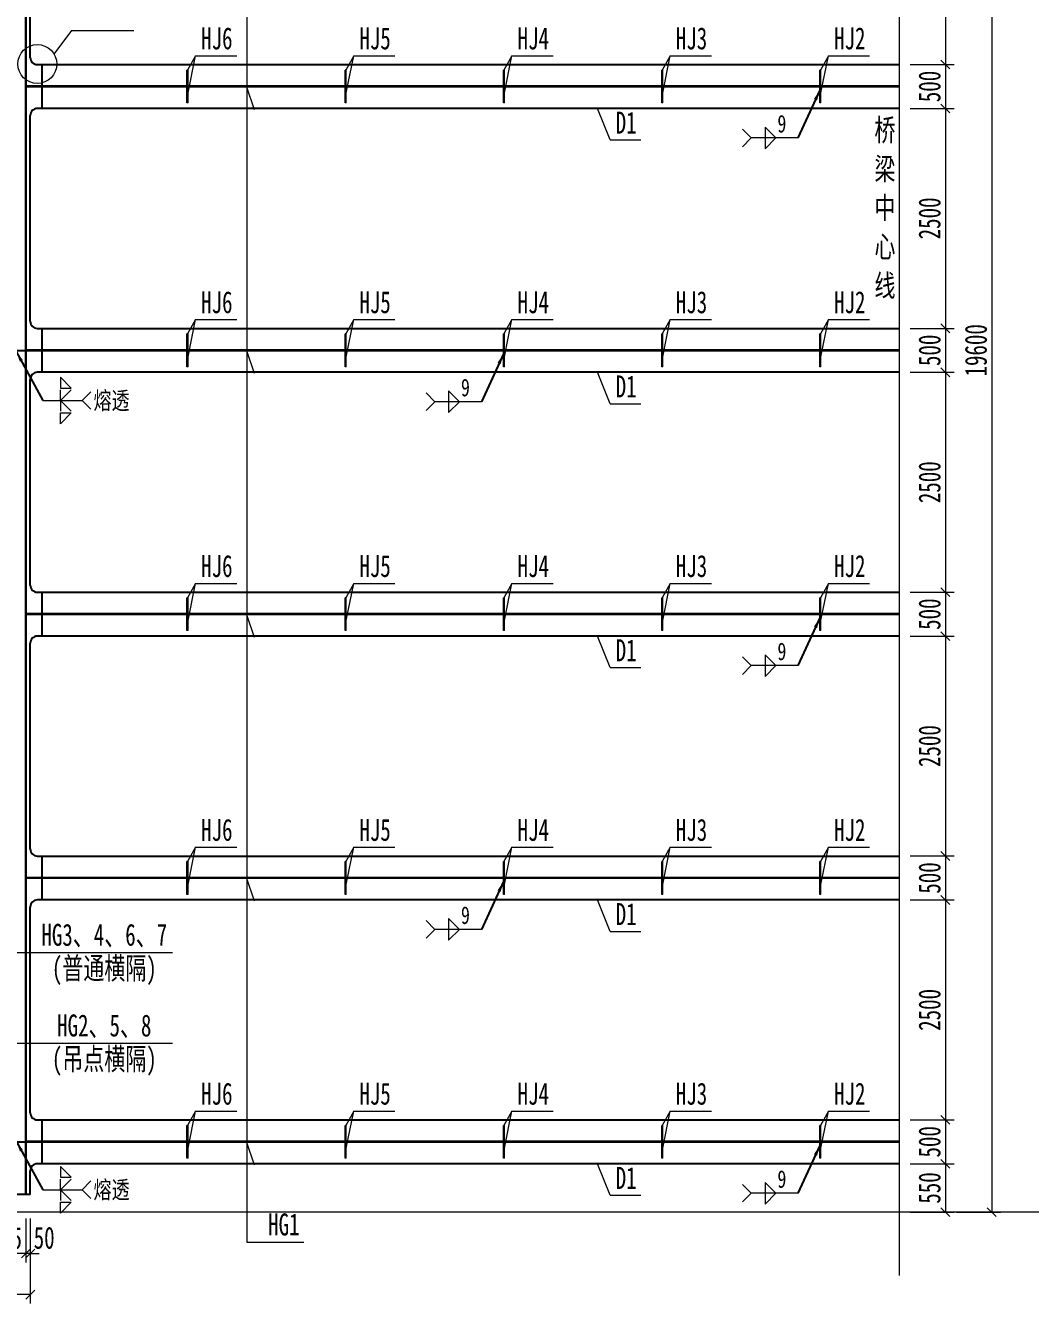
# Model space of a CAD drawing. Header units: millimetres. Extents: x 44597 to 300567, y -113054 to 73044.
# Drawn here: x 227461 to 238893, y -86556 to -72025 of the extents above; entities that cross this region are included whole.
import ezdxf
from ezdxf.enums import TextEntityAlignment as Align

# ---------------------------------------------------------------- set-up
doc = ezdxf.new("R2010")
doc.units = ezdxf.units.MM
doc.linetypes.add('CENTER2', pattern=[28.575, 19.05, -3.175, 3.175, -3.175])
doc.layers.get('Defpoints').update_dxf_attribs({"color": 8})
for name, color, linetype, lineweight in [('Dim', 4, 'Continuous', 15), ('中心线', 2, 'CENTER2', 15), ('文字', 7, 'Continuous', 15), ('细实线', 4, 'Continuous', 15), ('钢板粗线', 1, 'Continuous', 25)]:
    doc.layers.add(name, color=color, linetype=linetype, lineweight=lineweight)
doc.layers.add('Text', color=4, linetype='Continuous')
doc.styles.add('111', font='', dxfattribs={"width": 0.7})
doc.styles.add('BM_Dim', font='', dxfattribs={"width": 0.85})
doc.styles.add('SMEDI', font='', dxfattribs={"width": 0.75})
doc.styles.get("Standard").update_dxf_attribs({"font": ''})
doc.styles.get('111').set_extended_font_data('仿宋_GB2312')
doc.styles.get('BM_Dim').set_extended_font_data('仿宋_GB2312')
doc.styles.get('SMEDI').set_extended_font_data('仿宋_GB2312')
doc.styles.get('Standard').set_extended_font_data('仿宋_GB2312')
doc.dimstyles.new('200', dxfattribs={"dimscale": 0, "dimtxt": 2.5, "dimasz": 1, "dimexe": 1, "dimexo": 1, "dimgap": 0.6, "dimtad": 1, "dimdec": 0, "dimdsep": 46, "dimtxsty": '111', "dimblk": 'OBLIQUE', "dimcen": 0, "dimclrd": 4, "dimclre": 4, "dimclrt": 4, "dimadec": 1, "dimazin": 2, "dimtfac": 1, "dimtdec": 0, "dimtix": 1, "dimtmove": 2, "dimatfit": 3, "dimfxl": 4, "dimfxlon": 1, "dimtolj": 1, "dimlwd": -1, "dimlwe": -1, "dimarcsym": 0})
doc.dimstyles.new('MSteel_1.0_1.0', dxfattribs={"dimtxt": 3, "dimasz": 1.2, "dimexe": 1, "dimexo": 1, "dimgap": 1, "dimtad": 3, "dimtoh": 1, "dimdec": 0, "dimzin": 0, "dimdsep": 46, "dimtxsty": 'Standard', "dimblk": 'ARCHTICK', "dimcen": 0.09, "dimclrd": 3, "dimclre": 3, "dimadec": 0, "dimazin": 0, "dimtfac": 1, "dimtdec": 4, "dimtofl": 0, "dimtmove": 0, "dimatfit": 3, "dimfxl": 1, "dimtolj": 1, "dimtzin": 0, "dimarcsym": 0})

# ---------------------------------------------------------------- blocks, each defined once
blk = doc.blocks.new('_Oblique')
at = {"color": 0, "linetype": 'ByBlock', "lineweight": -2}
blk.add_line((-0.5, -0.5), (0.5, 0.5), dxfattribs=at)
blk = doc.blocks.new('*D2749')
at = {"layer": 'Defpoints', "color": 0, "transparency": 16777216}
for p in [(237404, -69968), (237404, -72468), (237925, -72468)]:
    blk.add_point(p, dxfattribs=at)
at = {"layer": '细实线', "color": 4, "transparency": 16777216}
for p, q in [((237525, -69968), (238025, -69968)), ((237925, -69968), (237925, -72468)), ((237525, -72468), (238025, -72468))]:
    blk.add_line(p, q, dxfattribs=at)
at = {"layer": '细实线', "color": 4, "transparency": 16777216, "xscale": 99.99999999999999, "yscale": 99.99999999999999, "zscale": 99.99999999999999}
for p, rotation in [((237925, -69968), 90), ((237925, -72468), 270)]:
    blk.add_blockref('_Oblique', p, dxfattribs=dict(at, rotation=rotation))
at = {"layer": '细实线', "color": 4, "transparency": 16777216, "insert": (237746, -71218), "char_height": 250, "attachment_point": 5, "rotation": 90, "style": '111'}
blk.add_mtext('\\A1;2500', dxfattribs=at)
blk = doc.blocks.new('*D2750')
at = {"layer": 'Defpoints', "color": 0, "transparency": 16777216}
for p in [(237404, -72468), (237404, -72968), (237925, -72968)]:
    blk.add_point(p, dxfattribs=at)
at = {"layer": '细实线', "color": 4, "transparency": 16777216}
for p, q in [((237525, -72468), (238025, -72468)), ((237925, -72468), (237925, -72968)), ((237525, -72968), (238025, -72968))]:
    blk.add_line(p, q, dxfattribs=at)
at = {"layer": '细实线', "color": 4, "transparency": 16777216, "xscale": 99.99999999999999, "yscale": 99.99999999999999, "zscale": 99.99999999999999}
for p, rotation in [((237925, -72468), 90), ((237925, -72968), 270)]:
    blk.add_blockref('_Oblique', p, dxfattribs=dict(at, rotation=rotation))
at = {"layer": '细实线', "color": 4, "transparency": 16777216, "insert": (237746, -72718), "char_height": 250, "attachment_point": 5, "rotation": 90, "style": '111'}
blk.add_mtext('\\A1;500', dxfattribs=at)
blk = doc.blocks.new('*D2751')
at = {"layer": 'Defpoints', "color": 0, "transparency": 16777216}
for p in [(237404, -72968), (237404, -75468), (237925, -75468)]:
    blk.add_point(p, dxfattribs=at)
at = {"layer": '细实线', "color": 4, "transparency": 16777216}
for p, q in [((237525, -72968), (238025, -72968)), ((237925, -72968), (237925, -75468)), ((237525, -75468), (238025, -75468))]:
    blk.add_line(p, q, dxfattribs=at)
at = {"layer": '细实线', "color": 4, "transparency": 16777216, "xscale": 99.99999999999999, "yscale": 99.99999999999999, "zscale": 99.99999999999999}
for p, rotation in [((237925, -72968), 90), ((237925, -75468), 270)]:
    blk.add_blockref('_Oblique', p, dxfattribs=dict(at, rotation=rotation))
at = {"layer": '细实线', "color": 4, "transparency": 16777216, "insert": (237746, -74218), "char_height": 250, "attachment_point": 5, "rotation": 90, "style": '111'}
blk.add_mtext('\\A1;2500', dxfattribs=at)
blk = doc.blocks.new('*D2752')
at = {"layer": 'Defpoints', "color": 0, "transparency": 16777216}
for p in [(237404, -75468), (237404, -75968), (237925, -75968)]:
    blk.add_point(p, dxfattribs=at)
at = {"layer": '细实线', "color": 4, "transparency": 16777216}
for p, q in [((237525, -75468), (238025, -75468)), ((237925, -75468), (237925, -75968)), ((237525, -75968), (238025, -75968))]:
    blk.add_line(p, q, dxfattribs=at)
at = {"layer": '细实线', "color": 4, "transparency": 16777216, "xscale": 99.99999999999999, "yscale": 99.99999999999999, "zscale": 99.99999999999999}
for p, rotation in [((237925, -75468), 90), ((237925, -75968), 270)]:
    blk.add_blockref('_Oblique', p, dxfattribs=dict(at, rotation=rotation))
at = {"layer": '细实线', "color": 4, "transparency": 16777216, "insert": (237746, -75718), "char_height": 250, "attachment_point": 5, "rotation": 90, "style": '111'}
blk.add_mtext('\\A1;500', dxfattribs=at)
blk = doc.blocks.new('*D2753')
at = {"layer": 'Defpoints', "color": 0, "transparency": 16777216}
for p in [(237404, -75968), (237404, -78468), (237925, -78468)]:
    blk.add_point(p, dxfattribs=at)
at = {"layer": '细实线', "color": 4, "transparency": 16777216}
for p, q in [((237525, -75968), (238025, -75968)), ((237925, -75968), (237925, -78468)), ((237525, -78468), (238025, -78468))]:
    blk.add_line(p, q, dxfattribs=at)
at = {"layer": '细实线', "color": 4, "transparency": 16777216, "xscale": 99.99999999999999, "yscale": 99.99999999999999, "zscale": 99.99999999999999}
for p, rotation in [((237925, -75968), 90), ((237925, -78468), 270)]:
    blk.add_blockref('_Oblique', p, dxfattribs=dict(at, rotation=rotation))
at = {"layer": '细实线', "color": 4, "transparency": 16777216, "insert": (237746, -77218), "char_height": 250, "attachment_point": 5, "rotation": 90, "style": '111'}
blk.add_mtext('\\A1;2500', dxfattribs=at)
blk = doc.blocks.new('*D2754')
at = {"layer": 'Defpoints', "color": 0, "transparency": 16777216}
for p in [(237404, -78468), (237404, -78968), (237925, -78968)]:
    blk.add_point(p, dxfattribs=at)
at = {"layer": '细实线', "color": 4, "transparency": 16777216}
for p, q in [((237525, -78468), (238025, -78468)), ((237925, -78468), (237925, -78968)), ((237525, -78968), (238025, -78968))]:
    blk.add_line(p, q, dxfattribs=at)
at = {"layer": '细实线', "color": 4, "transparency": 16777216, "xscale": 99.99999999999999, "yscale": 99.99999999999999, "zscale": 99.99999999999999}
for p, rotation in [((237925, -78468), 90), ((237925, -78968), 270)]:
    blk.add_blockref('_Oblique', p, dxfattribs=dict(at, rotation=rotation))
at = {"layer": '细实线', "color": 4, "transparency": 16777216, "insert": (237746, -78718), "char_height": 250, "attachment_point": 5, "rotation": 90, "style": '111'}
blk.add_mtext('\\A1;500', dxfattribs=at)
blk = doc.blocks.new('*D2755')
at = {"layer": 'Defpoints', "color": 0, "transparency": 16777216}
for p in [(237404, -78968), (237404, -81468), (237925, -81468)]:
    blk.add_point(p, dxfattribs=at)
at = {"layer": '细实线', "color": 4, "transparency": 16777216}
for p, q in [((237525, -78968), (238025, -78968)), ((237925, -78968), (237925, -81468)), ((237525, -81468), (238025, -81468))]:
    blk.add_line(p, q, dxfattribs=at)
at = {"layer": '细实线', "color": 4, "transparency": 16777216, "xscale": 99.99999999999999, "yscale": 99.99999999999999, "zscale": 99.99999999999999}
for p, rotation in [((237925, -78968), 90), ((237925, -81468), 270)]:
    blk.add_blockref('_Oblique', p, dxfattribs=dict(at, rotation=rotation))
at = {"layer": '细实线', "color": 4, "transparency": 16777216, "insert": (237746, -80218), "char_height": 250, "attachment_point": 5, "rotation": 90, "style": '111'}
blk.add_mtext('\\A1;2500', dxfattribs=at)
blk = doc.blocks.new('*D2756')
at = {"layer": 'Defpoints', "color": 0, "transparency": 16777216}
for p in [(237404, -81468), (237404, -81968), (237925, -81968)]:
    blk.add_point(p, dxfattribs=at)
at = {"layer": '细实线', "color": 4, "transparency": 16777216}
for p, q in [((237525, -81468), (238025, -81468)), ((237925, -81468), (237925, -81968)), ((237525, -81968), (238025, -81968))]:
    blk.add_line(p, q, dxfattribs=at)
at = {"layer": '细实线', "color": 4, "transparency": 16777216, "xscale": 99.99999999999999, "yscale": 99.99999999999999, "zscale": 99.99999999999999}
for p, rotation in [((237925, -81468), 90), ((237925, -81968), 270)]:
    blk.add_blockref('_Oblique', p, dxfattribs=dict(at, rotation=rotation))
at = {"layer": '细实线', "color": 4, "transparency": 16777216, "insert": (237746, -81718), "char_height": 250, "attachment_point": 5, "rotation": 90, "style": '111'}
blk.add_mtext('\\A1;500', dxfattribs=at)
blk = doc.blocks.new('*D2757')
at = {"layer": 'Defpoints', "color": 0, "transparency": 16777216}
for p in [(237404, -81968), (237404, -84468), (237925, -84468)]:
    blk.add_point(p, dxfattribs=at)
at = {"layer": '细实线', "color": 4, "transparency": 16777216}
for p, q in [((237525, -81968), (238025, -81968)), ((237925, -81968), (237925, -84468)), ((237525, -84468), (238025, -84468))]:
    blk.add_line(p, q, dxfattribs=at)
at = {"layer": '细实线', "color": 4, "transparency": 16777216, "xscale": 99.99999999999999, "yscale": 99.99999999999999, "zscale": 99.99999999999999}
for p, rotation in [((237925, -81968), 90), ((237925, -84468), 270)]:
    blk.add_blockref('_Oblique', p, dxfattribs=dict(at, rotation=rotation))
at = {"layer": '细实线', "color": 4, "transparency": 16777216, "insert": (237746, -83218), "char_height": 250, "attachment_point": 5, "rotation": 90, "style": '111'}
blk.add_mtext('\\A1;2500', dxfattribs=at)
blk = doc.blocks.new('*D2758')
at = {"layer": 'Defpoints', "color": 0, "transparency": 16777216}
for p in [(237863, -65918), (237890, -85518), (238452, -85518)]:
    blk.add_point(p, dxfattribs=at)
at = {"layer": '细实线', "color": 4, "transparency": 16777216}
for p, q in [((238052, -65918), (238552, -65918)), ((238452, -65918), (238452, -85518)), ((238052, -85518), (238552, -85518))]:
    blk.add_line(p, q, dxfattribs=at)
at = {"layer": '细实线', "color": 4, "transparency": 16777216, "xscale": 99.99999999999999, "yscale": 99.99999999999999, "zscale": 99.99999999999999}
for p, rotation in [((238452, -65918), 90), ((238452, -85518), 270)]:
    blk.add_blockref('_Oblique', p, dxfattribs=dict(at, rotation=rotation))
at = {"layer": '细实线', "color": 4, "transparency": 16777216, "insert": (238273, -75718), "char_height": 250, "attachment_point": 5, "rotation": 90, "style": '111'}
blk.add_mtext('\\A1;19600', dxfattribs=at)
blk = doc.blocks.new('*D2761')
at = {"layer": 'Defpoints', "color": 0, "transparency": 16777216}
for p in [(237404, -84468), (237404, -84968), (237925, -84968)]:
    blk.add_point(p, dxfattribs=at)
at = {"layer": '细实线', "color": 4, "transparency": 16777216}
for p, q in [((237525, -84468), (238025, -84468)), ((237925, -84468), (237925, -84968)), ((237525, -84968), (238025, -84968))]:
    blk.add_line(p, q, dxfattribs=at)
at = {"layer": '细实线', "color": 4, "transparency": 16777216, "xscale": 99.99999999999999, "yscale": 99.99999999999999, "zscale": 99.99999999999999}
for p, rotation in [((237925, -84468), 90), ((237925, -84968), 270)]:
    blk.add_blockref('_Oblique', p, dxfattribs=dict(at, rotation=rotation))
at = {"layer": '细实线', "color": 4, "transparency": 16777216, "insert": (237746, -84718), "char_height": 250, "attachment_point": 5, "rotation": 90, "style": '111'}
blk.add_mtext('\\A1;500', dxfattribs=at)
blk = doc.blocks.new('*D2762')
at = {"layer": 'Defpoints', "color": 0, "transparency": 16777216}
for p in [(237404, -84968), (237404, -85518), (237925, -85518)]:
    blk.add_point(p, dxfattribs=at)
at = {"layer": '细实线', "color": 4, "transparency": 16777216}
for p, q in [((237525, -84968), (238025, -84968)), ((237925, -84968), (237925, -85518)), ((237525, -85518), (238025, -85518))]:
    blk.add_line(p, q, dxfattribs=at)
at = {"layer": '细实线', "color": 4, "transparency": 16777216, "xscale": 99.99999999999999, "yscale": 99.99999999999999, "zscale": 99.99999999999999}
for p, rotation in [((237925, -84968), 90), ((237925, -85518), 270)]:
    blk.add_blockref('_Oblique', p, dxfattribs=dict(at, rotation=rotation))
at = {"layer": '细实线', "color": 4, "transparency": 16777216, "insert": (237746, -85243), "char_height": 250, "attachment_point": 5, "rotation": 90, "style": '111'}
blk.add_mtext('\\A1;550', dxfattribs=at)
blk = doc.blocks.new('_ArchTick')
at = {"color": 0, "linetype": 'ByBlock', "const_width": 0.15}
blk.add_lwpolyline([(-0.5, -0.5), (0.5, 0.5)], dxfattribs=at)
blk = doc.blocks.new('全融透1')
at = {"layer": 'Dim'}
blk.add_line((0, 0), (4.48, 0), dxfattribs=at)
for points in [[(2, 2.65), (2, 1.41), (3.23, 1.41)], [(2, -2.65), (2, -1.41), (3.23, -1.41)]]:
    blk.add_lwpolyline(points, close=True, dxfattribs=at)
for points in [[(3.23, 1.21), (2, 0), (2, 1.21)], [(3.23, -1.21), (2, 0), (2, -1.21)], [(5.48, 1), (4.48, 0), (5.48, -1)]]:
    blk.add_lwpolyline(points, dxfattribs=at)
at = {"layer": 'Text', "style": 'SMEDI', "width": 0.75}
blk.add_text('熔透', height=2, dxfattribs=at).set_placement((5.77, 0), align=Align.MIDDLE_LEFT)
blk = doc.blocks.new('*D2763')
at = {"layer": 'Defpoints', "color": 0, "transparency": 16777216}
for p in [(227020, -85292), (227465, -85292), (227020, -85989)]:
    blk.add_point(p, dxfattribs=at)
at = {"layer": '细实线', "color": 4, "transparency": 16777216}
for p, q in [((227020, -85589), (227020, -86089)), ((227465, -85589), (227465, -86089)), ((227465, -85989), (227020, -85989))]:
    blk.add_line(p, q, dxfattribs=at)
at = {"layer": '细实线', "color": 4, "transparency": 16777216, "xscale": 99.99999999999999, "yscale": 99.99999999999999, "zscale": 99.99999999999999, "rotation": 180}
blk.add_blockref('_Oblique', (227020, -85989), dxfattribs=at)
at = {"layer": '细实线', "color": 4, "transparency": 16777216, "xscale": 99.99999999999999, "yscale": 99.99999999999999, "zscale": 99.99999999999999}
blk.add_blockref('_Oblique', (227465, -85989), dxfattribs=at)
at = {"layer": '细实线', "color": 4, "transparency": 16777216, "insert": (227242, -85813), "char_height": 250, "attachment_point": 5, "style": '111'}
blk.add_mtext('\\A1;445', dxfattribs=at)
blk = doc.blocks.new('*D2766')
at = {"layer": 'Defpoints', "color": 0, "transparency": 16777216}
for p in [(220818, -85406), (227515, -85968), (220818, -86456)]:
    blk.add_point(p, dxfattribs=at)
at = {"layer": '细实线', "color": 4, "transparency": 16777216}
for p, q in [((220818, -86056), (220818, -86556)), ((227515, -86068), (227515, -86556)), ((227515, -86456), (220818, -86456))]:
    blk.add_line(p, q, dxfattribs=at)
at = {"layer": '细实线', "color": 4, "transparency": 16777216, "xscale": 99.99999999999999, "yscale": 99.99999999999999, "zscale": 99.99999999999999, "rotation": 180}
blk.add_blockref('_Oblique', (220818, -86456), dxfattribs=at)
at = {"layer": '细实线', "color": 4, "transparency": 16777216, "xscale": 99.99999999999999, "yscale": 99.99999999999999, "zscale": 99.99999999999999}
blk.add_blockref('_Oblique', (227515, -86456), dxfattribs=at)
at = {"layer": '细实线', "color": 4, "transparency": 16777216, "insert": (224166, -86277), "char_height": 250, "attachment_point": 5, "style": '111'}
blk.add_mtext('\\A1;6697', dxfattribs=at)
blk = doc.blocks.new('*D2767')
at = {"layer": 'Defpoints', "color": 0, "transparency": 16777216}
for p in [(227465, -85292), (227515, -85292), (227465, -85989)]:
    blk.add_point(p, dxfattribs=at)
at = {"layer": '细实线', "color": 4, "transparency": 16777216}
for p, q in [((227465, -85589), (227465, -86089)), ((227515, -85589), (227515, -86089)), ((227465, -85989), (227365, -85989)), ((227515, -85989), (227465, -85989)), ((227515, -85989), (227615, -85989))]:
    blk.add_line(p, q, dxfattribs=at)
at = {"layer": '细实线', "color": 4, "transparency": 16777216, "xscale": 99.99999999999999, "yscale": 99.99999999999999, "zscale": 99.99999999999999}
blk.add_blockref('_Oblique', (227465, -85989), dxfattribs=at)
at = {"layer": '细实线', "color": 4, "transparency": 16777216, "xscale": 99.99999999999999, "yscale": 99.99999999999999, "zscale": 99.99999999999999, "rotation": 180}
blk.add_blockref('_Oblique', (227515, -85989), dxfattribs=at)
at = {"layer": '细实线', "color": 4, "transparency": 16777216, "insert": (227673, -85811), "char_height": 250, "attachment_point": 5, "style": '111'}
blk.add_mtext('\\A1;50', dxfattribs=at)
blk = doc.blocks.new('角焊缝1')
at = {"layer": 'Dim'}
blk.add_line((-3101.17, 370.22), (-3106.48, 370.22), dxfattribs=at)
blk.add_lwpolyline([(-3107.48, 369.22), (-3106.48, 370.22), (-3107.48, 371.22)], dxfattribs=at)
blk.add_lwpolyline([(-3104.91, 371.45), (-3104.91, 368.99), (-3103.68, 370.22)], close=True, dxfattribs=at)

msp = doc.modelspace()

# ---------------------------------------------------------------- linework, layer by layer
at = {"layer": 'Defpoints'}
for p, q in [((227464.8, -85318.2), (227464.8, -65718.2)), ((229303.6, -72904.2), (229303.6, -72532.2)), ((231103.6, -72904.2), (231103.6, -72532.2)), ((232903.6, -72904.2), (232903.6, -72532.2)), ((234703.6, -72904.2), (234703.6, -72532.2)), ((236503.6, -72904.2), (236503.6, -72532.2)), ((229303.6, -75904.2), (229303.6, -75532.2)), ((231103.6, -75904.2), (231103.6, -75532.2)), ((232903.6, -75904.2), (232903.6, -75532.2)), ((234703.6, -75904.2), (234703.6, -75532.2)), ((236503.6, -75904.2), (236503.6, -75532.2)), ((222483.6, -75718.2), (237403.6, -75718.2)), ((229303.6, -78904.2), (229303.6, -78532.2)), ((231103.6, -78904.2), (231103.6, -78532.2)), ((232903.6, -78904.2), (232903.6, -78532.2)), ((234703.6, -78904.2), (234703.6, -78532.2)), ((236503.6, -78904.2), (236503.6, -78532.2)), ((229303.6, -81904.2), (229303.6, -81532.2)), ((231103.6, -81904.2), (231103.6, -81532.2)), ((232903.6, -81904.2), (232903.6, -81532.2)), ((234703.6, -81904.2), (234703.6, -81532.2)), ((236503.6, -81904.2), (236503.6, -81532.2)), ((229303.6, -84904.2), (229303.6, -84532.2)), ((231103.6, -84904.2), (231103.6, -84532.2)), ((232903.6, -84904.2), (232903.6, -84532.2)), ((234703.6, -84904.2), (234703.6, -84532.2)), ((236503.6, -84904.2), (236503.6, -84532.2)), ((220921.9, -84718.2), (237403.6, -84718.2))]:
    msp.add_line(p, q, dxfattribs=at)
at = {"layer": '中心线', "ltscale": 0.3}
for p, q in [((237403.6, -86237.7), (237403.6, -65462.7)), ((254163.2, -85518.2), (219429.5, -85518.2))]:
    msp.add_line(p, q, dxfattribs=at)
at = {"layer": '细实线', "color": 2, "ltscale": 4}
msp.add_line((227471.8, -85318.2), (227471.8, -65718.2), dxfattribs=at)
at = {"layer": '细实线'}
for p, q in [((229979.5, -66724.2), (229979.5, -85857.6)), ((227984.8, -72079.8), (227783.2, -72349.4)), ((227984.8, -72079.8), (228694.4, -72079.8)), ((229394.8, -72367.9), (229303.6, -72532.2)), ((229309.6, -72790.7), (229394.8, -72367.9)), ((229394.8, -72367.9), (229863.2, -72367.9)), ((231194.8, -72367.9), (231103.6, -72532.2)), ((231109.6, -72790.7), (231194.8, -72367.9)), ((231194.8, -72367.9), (231663.2, -72367.9)), ((232994.8, -72367.9), (232903.6, -72532.2)), ((232909.6, -72790.7), (232994.8, -72367.9)), ((232994.8, -72367.9), (233463.2, -72367.9)), ((234794.8, -72367.9), (234703.6, -72532.2)), ((234709.6, -72790.7), (234794.8, -72367.9)), ((234794.8, -72367.9), (235263.2, -72367.9)), ((236594.8, -72367.9), (236503.6, -72532.2)), ((236509.6, -72790.7), (236594.8, -72367.9)), ((236594.8, -72367.9), (237063.2, -72367.9)), ((230066.7, -72982), (229979.5, -72724.2)), ((234109.8, -73326.3), (233965.7, -72968.2)), ((234109.8, -73326.3), (234459, -73326.3)), ((229394.8, -75367.9), (229303.6, -75532.2)), ((229309.6, -75790.7), (229394.8, -75367.9)), ((229394.8, -75367.9), (229863.2, -75367.9)), ((231194.8, -75367.9), (231103.6, -75532.2)), ((231109.6, -75790.7), (231194.8, -75367.9)), ((231194.8, -75367.9), (231663.2, -75367.9)), ((232994.8, -75367.9), (232903.6, -75532.2)), ((232909.6, -75790.7), (232994.8, -75367.9)), ((232994.8, -75367.9), (233463.2, -75367.9)), ((234794.8, -75367.9), (234703.6, -75532.2)), ((234709.6, -75790.7), (234794.8, -75367.9)), ((234794.8, -75367.9), (235263.2, -75367.9)), ((236594.8, -75367.9), (236503.6, -75532.2)), ((236509.6, -75790.7), (236594.8, -75367.9)), ((236594.8, -75367.9), (237063.2, -75367.9)), ((230066.7, -75982), (229979.5, -75724.2)), ((234109.8, -76326.3), (233965.7, -75968.2)), ((234109.8, -76326.3), (234459, -76326.3)), ((229394.8, -78367.9), (229303.6, -78532.2)), ((229309.6, -78790.7), (229394.8, -78367.9)), ((229394.8, -78367.9), (229863.2, -78367.9)), ((231194.8, -78367.9), (231103.6, -78532.2)), ((231109.6, -78790.7), (231194.8, -78367.9)), ((231194.8, -78367.9), (231663.2, -78367.9)), ((232994.8, -78367.9), (232903.6, -78532.2)), ((232909.6, -78790.7), (232994.8, -78367.9)), ((232994.8, -78367.9), (233463.2, -78367.9)), ((234794.8, -78367.9), (234703.6, -78532.2)), ((234709.6, -78790.7), (234794.8, -78367.9)), ((234794.8, -78367.9), (235263.2, -78367.9)), ((236594.8, -78367.9), (236503.6, -78532.2)), ((236509.6, -78790.7), (236594.8, -78367.9)), ((236594.8, -78367.9), (237063.2, -78367.9)), ((230066.7, -78982), (229979.5, -78724.2)), ((234109.8, -79326.3), (233965.7, -78968.2)), ((234109.8, -79326.3), (234459, -79326.3)), ((229394.8, -81367.9), (229303.6, -81532.2)), ((229309.6, -81790.7), (229394.8, -81367.9)), ((229394.8, -81367.9), (229863.2, -81367.9)), ((231194.8, -81367.9), (231103.6, -81532.2)), ((231109.6, -81790.7), (231194.8, -81367.9)), ((231194.8, -81367.9), (231663.2, -81367.9)), ((232994.8, -81367.9), (232903.6, -81532.2)), ((232909.6, -81790.7), (232994.8, -81367.9)), ((232994.8, -81367.9), (233463.2, -81367.9)), ((234794.8, -81367.9), (234703.6, -81532.2)), ((234709.6, -81790.7), (234794.8, -81367.9)), ((234794.8, -81367.9), (235263.2, -81367.9)), ((236594.8, -81367.9), (236503.6, -81532.2)), ((236509.6, -81790.7), (236594.8, -81367.9)), ((236594.8, -81367.9), (237063.2, -81367.9)), ((230066.7, -81982), (229979.5, -81724.2)), ((234109.8, -82326.3), (233965.7, -81968.2)), ((234109.8, -82326.3), (234459, -82326.3)), ((227204.4, -82564.2), (229134.6, -82564.2)), ((226269.5, -83595.1), (229134.6, -83595.1)), ((229394.8, -84367.9), (229303.6, -84532.2)), ((229309.6, -84790.7), (229394.8, -84367.9)), ((229394.8, -84367.9), (229863.2, -84367.9)), ((231194.8, -84367.9), (231103.6, -84532.2)), ((231109.6, -84790.7), (231194.8, -84367.9)), ((231194.8, -84367.9), (231663.2, -84367.9)), ((232994.8, -84367.9), (232903.6, -84532.2)), ((232909.6, -84790.7), (232994.8, -84367.9)), ((232994.8, -84367.9), (233463.2, -84367.9)), ((234794.8, -84367.9), (234703.6, -84532.2)), ((234709.6, -84790.7), (234794.8, -84367.9)), ((234794.8, -84367.9), (235263.2, -84367.9)), ((236594.8, -84367.9), (236503.6, -84532.2)), ((236509.6, -84790.7), (236594.8, -84367.9)), ((236594.8, -84367.9), (237063.2, -84367.9)), ((230066.7, -84982), (229979.5, -84724.2)), ((234109.8, -85326.3), (233965.7, -84968.2)), ((234109.8, -85326.3), (234459, -85326.3)), ((229979.5, -85857.6), (230625.6, -85857.6))]:
    msp.add_line(p, q, dxfattribs=at)
at = {"layer": '细实线', "ltscale": 2}
for p, q in [((229297.6, -72712.2), (229297.6, -72532.2)), ((229309.6, -72712.2), (229309.6, -72532.2)), ((231097.6, -72712.2), (231097.6, -72532.2)), ((231109.6, -72712.2), (231109.6, -72532.2)), ((232897.6, -72712.2), (232897.6, -72532.2)), ((232909.6, -72712.2), (232909.6, -72532.2)), ((234697.6, -72712.2), (234697.6, -72532.2)), ((234709.6, -72712.2), (234709.6, -72532.2)), ((236497.6, -72712.2), (236497.6, -72532.2)), ((236509.6, -72712.2), (236509.6, -72532.2)), ((229297.6, -72904.2), (229297.6, -72724.2)), ((229309.6, -72904.2), (229309.6, -72724.2)), ((231097.6, -72904.2), (231097.6, -72724.2)), ((231109.6, -72904.2), (231109.6, -72724.2)), ((232897.6, -72904.2), (232897.6, -72724.2)), ((232909.6, -72904.2), (232909.6, -72724.2)), ((234697.6, -72904.2), (234697.6, -72724.2)), ((234709.6, -72904.2), (234709.6, -72724.2)), ((236497.6, -72904.2), (236497.6, -72724.2)), ((236509.6, -72904.2), (236509.6, -72724.2)), ((229297.6, -75712.2), (229297.6, -75532.2)), ((229309.6, -75712.2), (229309.6, -75532.2)), ((231097.6, -75712.2), (231097.6, -75532.2)), ((231109.6, -75712.2), (231109.6, -75532.2)), ((232897.6, -75712.2), (232897.6, -75532.2)), ((232909.6, -75712.2), (232909.6, -75532.2)), ((234697.6, -75712.2), (234697.6, -75532.2)), ((234709.6, -75712.2), (234709.6, -75532.2)), ((236497.6, -75712.2), (236497.6, -75532.2)), ((236509.6, -75712.2), (236509.6, -75532.2)), ((229297.6, -75904.2), (229297.6, -75724.2)), ((229309.6, -75904.2), (229309.6, -75724.2)), ((231097.6, -75904.2), (231097.6, -75724.2)), ((231109.6, -75904.2), (231109.6, -75724.2)), ((232897.6, -75904.2), (232897.6, -75724.2)), ((232909.6, -75904.2), (232909.6, -75724.2)), ((234697.6, -75904.2), (234697.6, -75724.2)), ((234709.6, -75904.2), (234709.6, -75724.2)), ((236497.6, -75904.2), (236497.6, -75724.2)), ((236509.6, -75904.2), (236509.6, -75724.2)), ((229297.6, -78712.2), (229297.6, -78532.2)), ((229309.6, -78712.2), (229309.6, -78532.2)), ((231097.6, -78712.2), (231097.6, -78532.2)), ((231109.6, -78712.2), (231109.6, -78532.2)), ((232897.6, -78712.2), (232897.6, -78532.2)), ((232909.6, -78712.2), (232909.6, -78532.2)), ((234697.6, -78712.2), (234697.6, -78532.2)), ((234709.6, -78712.2), (234709.6, -78532.2)), ((236497.6, -78712.2), (236497.6, -78532.2)), ((236509.6, -78712.2), (236509.6, -78532.2)), ((229297.6, -78904.2), (229297.6, -78724.2)), ((229309.6, -78904.2), (229309.6, -78724.2)), ((231097.6, -78904.2), (231097.6, -78724.2)), ((231109.6, -78904.2), (231109.6, -78724.2)), ((232897.6, -78904.2), (232897.6, -78724.2)), ((232909.6, -78904.2), (232909.6, -78724.2)), ((234697.6, -78904.2), (234697.6, -78724.2)), ((234709.6, -78904.2), (234709.6, -78724.2)), ((236497.6, -78904.2), (236497.6, -78724.2)), ((236509.6, -78904.2), (236509.6, -78724.2)), ((229297.6, -81712.2), (229297.6, -81532.2)), ((229309.6, -81712.2), (229309.6, -81532.2)), ((231097.6, -81712.2), (231097.6, -81532.2)), ((231109.6, -81712.2), (231109.6, -81532.2)), ((232897.6, -81712.2), (232897.6, -81532.2)), ((232909.6, -81712.2), (232909.6, -81532.2)), ((234697.6, -81712.2), (234697.6, -81532.2)), ((234709.6, -81712.2), (234709.6, -81532.2)), ((236497.6, -81712.2), (236497.6, -81532.2)), ((236509.6, -81712.2), (236509.6, -81532.2)), ((229297.6, -81904.2), (229297.6, -81724.2)), ((229309.6, -81904.2), (229309.6, -81724.2)), ((231097.6, -81904.2), (231097.6, -81724.2)), ((231109.6, -81904.2), (231109.6, -81724.2)), ((232897.6, -81904.2), (232897.6, -81724.2)), ((232909.6, -81904.2), (232909.6, -81724.2)), ((234697.6, -81904.2), (234697.6, -81724.2)), ((234709.6, -81904.2), (234709.6, -81724.2)), ((236497.6, -81904.2), (236497.6, -81724.2)), ((236509.6, -81904.2), (236509.6, -81724.2)), ((229297.6, -84712.2), (229297.6, -84532.2)), ((229309.6, -84712.2), (229309.6, -84532.2)), ((231097.6, -84712.2), (231097.6, -84532.2)), ((231109.6, -84712.2), (231109.6, -84532.2)), ((232897.6, -84712.2), (232897.6, -84532.2)), ((232909.6, -84712.2), (232909.6, -84532.2)), ((234697.6, -84712.2), (234697.6, -84532.2)), ((234709.6, -84712.2), (234709.6, -84532.2)), ((236497.6, -84712.2), (236497.6, -84532.2)), ((236509.6, -84712.2), (236509.6, -84532.2)), ((229297.6, -84904.2), (229297.6, -84724.2)), ((229309.6, -84904.2), (229309.6, -84724.2)), ((231097.6, -84904.2), (231097.6, -84724.2)), ((231109.6, -84904.2), (231109.6, -84724.2)), ((232897.6, -84904.2), (232897.6, -84724.2)), ((232909.6, -84904.2), (232909.6, -84724.2)), ((234697.6, -84904.2), (234697.6, -84724.2)), ((234709.6, -84904.2), (234709.6, -84724.2)), ((236497.6, -84904.2), (236497.6, -84724.2)), ((236509.6, -84904.2), (236509.6, -84724.2))]:
    msp.add_line(p, q, dxfattribs=at)
at = {"layer": '细实线', "ltscale": 4}
for p, q in [((229309.6, -72532.2), (229297.6, -72532.2)), ((231109.6, -72532.2), (231097.6, -72532.2)), ((232909.6, -72532.2), (232897.6, -72532.2)), ((234709.6, -72532.2), (234697.6, -72532.2)), ((236509.6, -72532.2), (236497.6, -72532.2)), ((237403.6, -72712.2), (227471.8, -72712.2)), ((237403.6, -72724.2), (227471.8, -72724.2)), ((229309.6, -72904.2), (229297.6, -72904.2)), ((231109.6, -72904.2), (231097.6, -72904.2)), ((232909.6, -72904.2), (232897.6, -72904.2)), ((234709.6, -72904.2), (234697.6, -72904.2)), ((236509.6, -72904.2), (236497.6, -72904.2)), ((229309.6, -75532.2), (229297.6, -75532.2)), ((231109.6, -75532.2), (231097.6, -75532.2)), ((232909.6, -75532.2), (232897.6, -75532.2)), ((234709.6, -75532.2), (234697.6, -75532.2)), ((236509.6, -75532.2), (236497.6, -75532.2)), ((237403.6, -75712.2), (227471.8, -75712.2)), ((237403.6, -75724.2), (227471.8, -75724.2)), ((229309.6, -75904.2), (229297.6, -75904.2)), ((231109.6, -75904.2), (231097.6, -75904.2)), ((232909.6, -75904.2), (232897.6, -75904.2)), ((234709.6, -75904.2), (234697.6, -75904.2)), ((236509.6, -75904.2), (236497.6, -75904.2)), ((229309.6, -78532.2), (229297.6, -78532.2)), ((231109.6, -78532.2), (231097.6, -78532.2)), ((232909.6, -78532.2), (232897.6, -78532.2)), ((234709.6, -78532.2), (234697.6, -78532.2)), ((236509.6, -78532.2), (236497.6, -78532.2)), ((237403.6, -78712.2), (227471.8, -78712.2)), ((237403.6, -78724.2), (227471.8, -78724.2)), ((229309.6, -78904.2), (229297.6, -78904.2)), ((231109.6, -78904.2), (231097.6, -78904.2)), ((232909.6, -78904.2), (232897.6, -78904.2)), ((234709.6, -78904.2), (234697.6, -78904.2)), ((236509.6, -78904.2), (236497.6, -78904.2)), ((229309.6, -81532.2), (229297.6, -81532.2)), ((231109.6, -81532.2), (231097.6, -81532.2)), ((232909.6, -81532.2), (232897.6, -81532.2)), ((234709.6, -81532.2), (234697.6, -81532.2)), ((236509.6, -81532.2), (236497.6, -81532.2)), ((237403.6, -81712.2), (227471.8, -81712.2)), ((237403.6, -81724.2), (227471.8, -81724.2)), ((229309.6, -81904.2), (229297.6, -81904.2)), ((231109.6, -81904.2), (231097.6, -81904.2)), ((232909.6, -81904.2), (232897.6, -81904.2)), ((234709.6, -81904.2), (234697.6, -81904.2)), ((236509.6, -81904.2), (236497.6, -81904.2)), ((229309.6, -84532.2), (229297.6, -84532.2)), ((231109.6, -84532.2), (231097.6, -84532.2)), ((232909.6, -84532.2), (232897.6, -84532.2)), ((234709.6, -84532.2), (234697.6, -84532.2)), ((236509.6, -84532.2), (236497.6, -84532.2)), ((237403.6, -84712.2), (227471.8, -84712.2)), ((237403.6, -84724.2), (227471.8, -84724.2)), ((229309.6, -84904.2), (229297.6, -84904.2)), ((231109.6, -84904.2), (231097.6, -84904.2)), ((232909.6, -84904.2), (232897.6, -84904.2)), ((234709.6, -84904.2), (234697.6, -84904.2)), ((236509.6, -84904.2), (236497.6, -84904.2))]:
    msp.add_line(p, q, dxfattribs=at)
at = {"layer": '细实线'}
msp.add_circle((227595.7, -72462.3), 221.2, dxfattribs=at)
at = {"layer": '钢板粗线'}
for p, q in [((227514.8, -72388.2), (227514.8, -70048.2)), ((227644.8, -72468.2), (227644.8, -72968.2)), ((227514.8, -75388.2), (227514.8, -73048.2)), ((227644.8, -75468.2), (227644.8, -75968.2)), ((227514.8, -78388.2), (227514.8, -76048.2)), ((227644.8, -78468.2), (227644.8, -78968.2)), ((227514.8, -81388.2), (227514.8, -79048.2)), ((227644.8, -81468.2), (227644.8, -81968.2)), ((227514.8, -84388.2), (227514.8, -82048.2)), ((227644.8, -84468.2), (227644.8, -84968.2)), ((227514.8, -85318.2), (227514.8, -85048.2)), ((227514.8, -85318.2), (220817.8, -85318.2))]:
    msp.add_line(p, q, dxfattribs=at)
for points in [[(227514.8, -72388.2, 0.4142136), (227594.8, -72468.2), (237403.6, -72468.2)], [(237403.6, -72968.2), (227594.8, -72968.2, 0.4142136), (227514.8, -73048.2)], [(227514.8, -75388.2, 0.4142136), (227594.8, -75468.2), (237403.6, -75468.2)], [(237403.6, -75968.2), (227594.8, -75968.2, 0.4142136), (227514.8, -76048.2)], [(227514.8, -78388.2, 0.4142136), (227594.8, -78468.2), (237403.6, -78468.2)], [(237403.6, -78968.2), (227594.8, -78968.2, 0.4142136), (227514.8, -79048.2)], [(227514.8, -81388.2, 0.4142136), (227594.8, -81468.2), (237403.6, -81468.2)], [(237403.6, -81968.2), (227594.8, -81968.2, 0.4142136), (227514.8, -82048.2)], [(227514.8, -84388.2, 0.4142136), (227594.8, -84468.2), (237403.6, -84468.2)], [(237403.6, -84968.2), (227594.8, -84968.2, 0.4142136), (227514.8, -85048.2)]]:
    msp.add_lwpolyline(points, format="xyb", dxfattribs=at)

# ---------------------------------------------------------------- block references
at = {"layer": '细实线', "color": 8, "xscale": 100, "yscale": 100, "zscale": 100}
for name, p in [('角焊缝1', (546365.4, -110324.4)), ('全融透1', (227657.5, -76288.8)), ('角焊缝1', (542765.4, -113324.4)), ('角焊缝1', (546365.4, -116324.4)), ('角焊缝1', (542765.4, -119324.4)), ('全融透1', (227657.5, -85262.6)), ('角焊缝1', (546365.4, -122324.4))]:
    msp.add_blockref(name, p, dxfattribs=at)

# ---------------------------------------------------------------- texts
at = {"layer": 'Text', "style": 'SMEDI', "width": 0.75}
for p in [(236014.1, -73141.2), (232414.1, -76141.2), (236014.1, -79141.2), (232414.1, -82141.2), (236014.1, -85141.2)]:
    msp.add_text('9', height=200, dxfattribs=at).set_placement(p, align=Align.MIDDLE_LEFT)
at = {"layer": '文字', "style": 'BM_Dim', "width": 0.7}
for s, p in [('HJ6', (229637.1, -72370.7)), ('HJ5', (231437.1, -72370.7)), ('HJ4', (233237.1, -72370.7)), ('HJ3', (235037.1, -72370.7)), ('HJ2', (236837.1, -72370.7)), ('D1', (234293.4, -73329)), ('桥', (237237.3, -73413)), ('梁', (237237.3, -73855)), ('中', (237237.3, -74297)), ('心', (237237.3, -74739)), ('线', (237237.3, -75181.1)), ('HJ6', (229637.1, -75370.7)), ('HJ5', (231437.1, -75370.7)), ('HJ4', (233237.1, -75370.7)), ('HJ3', (235037.1, -75370.7)), ('HJ2', (236837.1, -75370.7)), ('D1', (234293.4, -76329)), ('HJ6', (229637.1, -78370.7)), ('HJ5', (231437.1, -78370.7)), ('HJ4', (233237.1, -78370.7)), ('HJ3', (235037.1, -78370.7)), ('HJ2', (236837.1, -78370.7)), ('D1', (234293.4, -79329)), ('HJ6', (229637.1, -81370.7)), ('HJ5', (231437.1, -81370.7)), ('HJ4', (233237.1, -81370.7)), ('HJ3', (235037.1, -81370.7)), ('HJ2', (236837.1, -81370.7)), ('D1', (234293.4, -82329)), ('HG3、4、6、7', (228356.9, -82564.2)), ('(普通横隔)', (228356.9, -82944.1)), ('HG2、5、8', (228356.9, -83595.1)), ('(吊点横隔)', (228356.9, -83975)), ('HJ6', (229637.1, -84370.7)), ('HJ5', (231437.1, -84370.7)), ('HJ4', (233237.1, -84370.7)), ('HJ3', (235037.1, -84370.7)), ('HJ2', (236837.1, -84370.7)), ('D1', (234293.4, -85329)), ('HG1', (230399.4, -85857.6))]:
    msp.add_text(s, height=250, dxfattribs=at).set_placement(p, align=Align.BOTTOM_CENTER)

# ---------------------------------------------------------------- dimensions: what is measured, and where the dimension line sits
at = {"layer": '细实线'}
for base, p1, p2, picture, middle in [((238452.3, -85518.2), (237863.4, -65918.2), (237889.9, -85518.2), '*D2758', (238273.4, -75718.2)), ((237924.9, -72468.2), (237403.6, -69968.2), (237403.6, -72468.2), '*D2749', (237746, -71218.2)), ((237924.9, -72968.2), (237403.6, -72468.2), (237403.6, -72968.2), '*D2750', (237746, -72718.2)), ((237924.9, -75468.2), (237403.6, -72968.2), (237403.6, -75468.2), '*D2751', (237746, -74218.2)), ((237924.9, -75968.2), (237403.6, -75468.2), (237403.6, -75968.2), '*D2752', (237746, -75718.2)), ((237924.9, -78468.2), (237403.6, -75968.2), (237403.6, -78468.2), '*D2753', (237746, -77218.2)), ((237924.9, -78968.2), (237403.6, -78468.2), (237403.6, -78968.2), '*D2754', (237746, -78718.2)), ((237924.9, -81468.2), (237403.6, -78968.2), (237403.6, -81468.2), '*D2755', (237746, -80218.2)), ((237924.9, -81968.2), (237403.6, -81468.2), (237403.6, -81968.2), '*D2756', (237746, -81718.2)), ((237924.9, -84468.2), (237403.6, -81968.2), (237403.6, -84468.2), '*D2757', (237746, -83218.2)), ((237924.9, -84968.2), (237403.6, -84468.2), (237403.6, -84968.2), '*D2761', (237746, -84718.2)), ((237924.9, -85518.2), (237403.6, -84968.2), (237403.6, -85518.2), '*D2762', (237746, -85243.2))]:
    dim = msp.add_linear_dim(base=base, p1=p1, p2=p2, angle=90, dimstyle='200', override={"dimscale": 100, "dimblk": 'Oblique'}, dxfattribs=at)
    dim.commit()
    dim.dimension.update_dxf_attribs({"geometry": picture, "text_midpoint": middle})
for base, p1, p2, picture, middle in [((227019.8, -85989), (227464.8, -85291.9), (227019.8, -85291.9), '*D2763', (227242.3, -85812.8)), ((220817.8, -86455.9), (227514.8, -85967.7), (220817.8, -85406.1), '*D2766', (224166.3, -86277))]:
    dim = msp.add_linear_dim(base=base, p1=p1, p2=p2, dimstyle='200', override={"dimscale": 100, "dimblk": 'Oblique'}, dxfattribs=at)
    dim.commit()
    dim.dimension.update_dxf_attribs({"geometry": picture, "text_midpoint": middle})
dim = msp.add_linear_dim(base=(227464.8, -85989), p1=(227514.8, -85291.9), p2=(227464.8, -85291.9), dimstyle='200', override={"dimscale": 100, "dimblk": 'Oblique'}, dxfattribs=at)
dim.commit()
dim.dimension.update_dxf_attribs({"geometry": '*D2767', "text_midpoint": (227672.5, -85811.2), "dimtype": 160})

# ---------------------------------------------------------------- leaders
at = {"layer": 'Dim'}
for points in [[(236497.6, -72759.1), (236247.9, -73302.1)], [(227356.1, -75732.2), (227657.5, -76288.8)], [(232897.6, -75759.1), (232647.9, -76302.1)], [(236497.6, -78759.1), (236247.9, -79302.1)], [(232897.6, -81759.1), (232647.9, -82302.1)], [(227356.1, -84712.2), (227657.5, -85262.6)], [(236497.6, -84759.1), (236247.9, -85302.1)]]:
    msp.add_leader(points, dimstyle='MSteel_1.0_1.0', override={"dimscale": 100, "dimclrd": 256}, dxfattribs=at)

doc.saveas('drawing.dxf')
